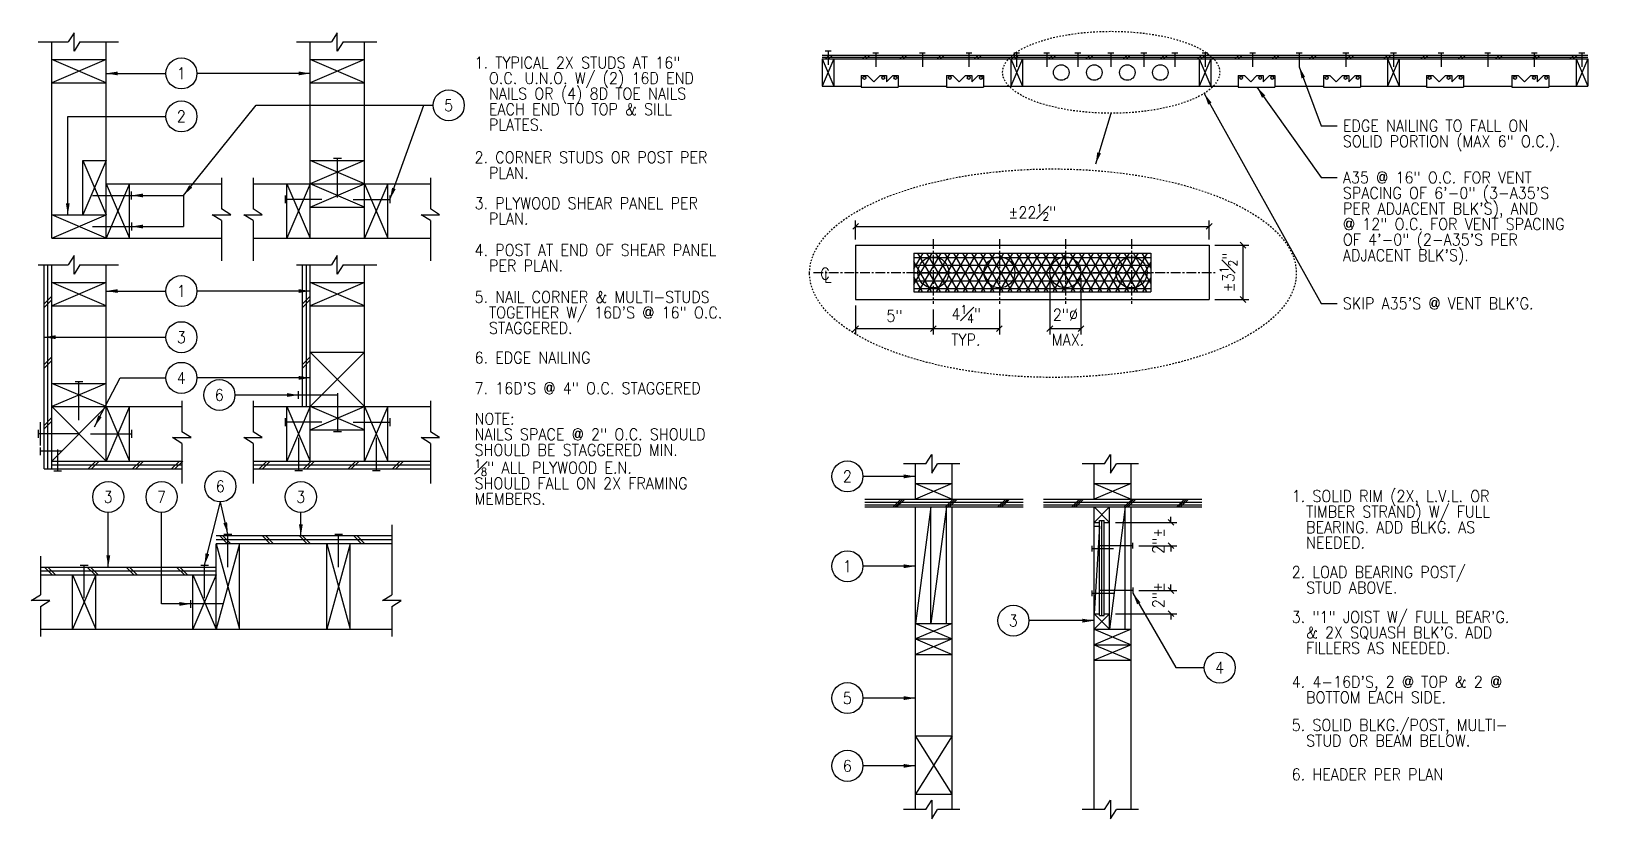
# Model space of a CAD drawing. Header units: inches. Extents: x 3 to 1706, y 9 to 286.
# Drawn here: x 168.3 to 269.1, y 44 to 94.7 of the extents above; entities that cross this region are included whole.
import ezdxf
from ezdxf.enums import TextEntityAlignment as Align

# ---------------------------------------------------------------- set-up
doc = ezdxf.new("R2010")
doc.units = ezdxf.units.IN
doc.header["$LTSCALE"] = 0.5
doc.header["$MEASUREMENT"] = 0
doc.linetypes.add('CENTER', pattern=[2, 1.25, -0.25, 0.25, -0.25])
doc.linetypes.add('HIDDEN2', pattern=[0.1875, 0.125, -0.0625])
for name, color, linetype in [('A-ANNO-DIMS', 7, 'Continuous'), ('A-ANNO-NOTE', 7, 'Continuous'), ('A-ANNO-NOTE-FINE', 8, 'Continuous'), ('A-ANNO-SYMB', 7, 'Continuous'), ('A-DETL-IDEN', 7, 'Continuous'), ('A-DETL-MCUT', 2, 'Continuous'), ('A-DETL-PATT', 8, 'Continuous')]:
    doc.layers.add(name, color=color, linetype=linetype)
doc.styles.add('NOTE', font='romans.shx', dxfattribs={"width": 0.9})
doc.dimstyles.new('NOTE8', dxfattribs={"dimscale": 8, "dimtxt": 0.09375, "dimasz": 0.046875, "dimexe": 0.046875, "dimexo": 0.046875, "dimgap": 0.046875, "dimtad": 1, "dimdec": 4, "dimzin": 3, "dimdsep": 46, "dimlunit": 4, "dimtxsty": 'NOTE', "dimblk": 'OBLIQUE', "dimcen": 0.046875, "dimadec": 0, "dimazin": 0, "dimtfac": 0.75, "dimtdec": 4, "dimtofl": 0, "dimtmove": 2, "dimatfit": 3, "dimldrblk": 'OBLIQUE', "dimfxl": 0, "dimfrac": 1, "dimtolj": 1, "dimtzin": 0, "dimarcsym": 0})
doc.dimstyles.new('TEXT8', dxfattribs={"dimscale": 8, "dimtxt": 0.09375, "dimasz": 0.09375, "dimexe": 0.046875, "dimexo": 0.046875, "dimgap": 0.046875, "dimtad": 0, "dimdec": 4, "dimzin": 3, "dimdsep": 46, "dimlunit": 4, "dimtxsty": 'NOTE', "dimcen": 0.046875, "dimadec": 0, "dimazin": 0, "dimtfac": 0.75, "dimtdec": 4, "dimtofl": 0, "dimtmove": 2, "dimatfit": 3, "dimfxl": 0, "dimfrac": 1, "dimtolj": 1, "dimtzin": 0, "dimarcsym": 0})

# ---------------------------------------------------------------- blocks, each defined once
blk = doc.blocks.new('_Oblique')
at = {"color": 0, "lineweight": -2}
blk.add_line((-0.5, -0.5), (0.5, 0.5), dxfattribs=at)
blk = doc.blocks.new('*D17')
at = {"layer": 'A-ANNO-DIMS', "color": 0, "lineweight": -2}
for p, q in [((244.47, 80.89), (246.65, 80.89)), ((246.28, 77.39), (246.28, 80.89)), ((244.47, 77.39), (246.65, 77.39))]:
    blk.add_line(p, q, dxfattribs=at)
at = {"layer": 'Defpoints', "color": 0}
for p in [(244.1, 80.89), (246.28, 80.89), (244.1, 77.39)]:
    blk.add_point(p, dxfattribs=at)
at = {"layer": 'A-ANNO-DIMS', "color": 0, "lineweight": -2, "xscale": 0.375, "yscale": 0.375, "zscale": 0.375}
for p, rotation in [((246.28, 80.89), 90), ((246.28, 77.39), 270)]:
    blk.add_blockref('_Oblique', p, dxfattribs=dict(at, rotation=rotation))
at = {"layer": 'A-ANNO-DIMS', "color": 0, "insert": (245.34, 79.14), "char_height": 0.75, "attachment_point": 5, "rotation": 90, "style": 'NOTE'}
blk.add_mtext('\\A1;±3{\\H0.750000x;\\S1#2;}"', dxfattribs=at)
blk = doc.blocks.new('*D18')
at = {"layer": 'A-ANNO-DIMS', "color": 0, "lineweight": -2}
for p, q in [((221.35, 81.26), (221.35, 82.47)), ((221.35, 82.1), (244.1, 82.1)), ((244.1, 81.26), (244.1, 82.47))]:
    blk.add_line(p, q, dxfattribs=at)
at = {"layer": 'Defpoints', "color": 0}
for p in [(244.1, 82.1), (221.35, 80.89), (244.1, 80.89)]:
    blk.add_point(p, dxfattribs=at)
at = {"layer": 'A-ANNO-DIMS', "color": 0, "lineweight": -2, "xscale": 0.375, "yscale": 0.375, "zscale": 0.375, "rotation": 180}
blk.add_blockref('_Oblique', (221.35, 82.1), dxfattribs=at)
at = {"layer": 'A-ANNO-DIMS', "color": 0, "lineweight": -2, "xscale": 0.375, "yscale": 0.375, "zscale": 0.375}
blk.add_blockref('_Oblique', (244.1, 82.1), dxfattribs=at)
at = {"layer": 'A-ANNO-DIMS', "color": 0, "insert": (232.72, 83), "char_height": 0.75, "attachment_point": 5, "style": 'NOTE'}
blk.add_mtext('\\A1;\\A1;±22{\\H0.7x;\\S1#2;}"', dxfattribs=at)
blk = doc.blocks.new('*D19')
at = {"layer": 'A-ANNO-DIMS', "color": 0, "lineweight": -2}
for p, q in [((221.35, 77.01), (221.35, 75.15)), ((226.35, 76.74), (226.35, 75.15)), ((221.35, 75.52), (226.35, 75.52))]:
    blk.add_line(p, q, dxfattribs=at)
at = {"layer": 'Defpoints', "color": 0}
for p in [(221.35, 77.39), (226.35, 77.12), (226.35, 75.52)]:
    blk.add_point(p, dxfattribs=at)
at = {"layer": 'A-ANNO-DIMS', "color": 0, "lineweight": -2, "xscale": 0.375, "yscale": 0.375, "zscale": 0.375, "rotation": 180}
blk.add_blockref('_Oblique', (221.35, 75.52), dxfattribs=at)
at = {"layer": 'A-ANNO-DIMS', "color": 0, "lineweight": -2, "xscale": 0.375, "yscale": 0.375, "zscale": 0.375}
blk.add_blockref('_Oblique', (226.35, 75.52), dxfattribs=at)
at = {"layer": 'A-ANNO-DIMS', "color": 0, "insert": (223.85, 76.34), "char_height": 0.75, "attachment_point": 5, "style": 'NOTE'}
blk.add_mtext('\\A1;5"', dxfattribs=at)
blk = doc.blocks.new('*D20')
at = {"layer": 'A-ANNO-DIMS', "color": 0, "lineweight": -2}
for p, q in [((226.35, 76.74), (226.35, 75.15)), ((230.6, 76.74), (230.6, 75.15)), ((226.35, 75.52), (230.6, 75.52))]:
    blk.add_line(p, q, dxfattribs=at)
at = {"layer": 'Defpoints', "color": 0}
for p in [(226.35, 77.12), (230.6, 77.12), (230.6, 75.52)]:
    blk.add_point(p, dxfattribs=at)
at = {"layer": 'A-ANNO-DIMS', "color": 0, "lineweight": -2, "xscale": 0.375, "yscale": 0.375, "zscale": 0.375, "rotation": 180}
blk.add_blockref('_Oblique', (226.35, 75.52), dxfattribs=at)
at = {"layer": 'A-ANNO-DIMS', "color": 0, "lineweight": -2, "xscale": 0.375, "yscale": 0.375, "zscale": 0.375}
blk.add_blockref('_Oblique', (230.6, 75.52), dxfattribs=at)
at = {"layer": 'A-ANNO-DIMS', "color": 0, "insert": (228.47, 76.46), "char_height": 0.75, "attachment_point": 5, "style": 'NOTE'}
blk.add_mtext('\\A1;4{\\H0.750000x;\\S1#4;}"', dxfattribs=at)
blk = doc.blocks.new('*D21')
at = {"layer": 'A-ANNO-DIMS', "color": 0, "lineweight": -2}
for p, q in [((233.85, 78.76), (233.85, 75.15)), ((235.85, 78.76), (235.85, 75.15)), ((233.85, 75.52), (235.85, 75.52))]:
    blk.add_line(p, q, dxfattribs=at)
at = {"layer": 'Defpoints', "color": 0}
for p in [(233.85, 79.14), (235.85, 79.14), (235.85, 75.52)]:
    blk.add_point(p, dxfattribs=at)
at = {"layer": 'A-ANNO-DIMS', "color": 0, "lineweight": -2, "xscale": 0.375, "yscale": 0.375, "zscale": 0.375, "rotation": 180}
blk.add_blockref('_Oblique', (233.85, 75.52), dxfattribs=at)
at = {"layer": 'A-ANNO-DIMS', "color": 0, "lineweight": -2, "xscale": 0.375, "yscale": 0.375, "zscale": 0.375}
blk.add_blockref('_Oblique', (235.85, 75.52), dxfattribs=at)
at = {"layer": 'A-ANNO-DIMS', "color": 0, "insert": (234.85, 76.41), "char_height": 0.75, "attachment_point": 5, "style": 'NOTE'}
blk.add_mtext('\\A1;2"%%C', dxfattribs=at)
blk = doc.blocks.new('*D22')
at = {"layer": 'A-ANNO-DIMS', "color": 0, "lineweight": -2}
for p, q in [((239.57, 58.66), (242.02, 58.66)), ((241.64, 58.66), (241.64, 59.04)), ((238.07, 57.16), (242.02, 57.16)), ((241.64, 57.16), (241.64, 56.79))]:
    blk.add_line(p, q, dxfattribs=at)
at = {"layer": 'Defpoints', "color": 0}
for p in [(239.2, 58.66), (241.64, 58.66), (237.7, 57.16)]:
    blk.add_point(p, dxfattribs=at)
at = {"layer": 'A-ANNO-DIMS', "color": 0, "lineweight": -2, "xscale": 0.375, "yscale": 0.375, "zscale": 0.375}
for p, rotation in [((241.64, 58.66), 270), ((241.64, 57.16), 90)]:
    blk.add_blockref('_Oblique', p, dxfattribs=dict(at, rotation=rotation))
at = {"layer": 'A-ANNO-DIMS', "color": 0, "insert": (240.83, 58.36), "char_height": 0.75, "attachment_point": 5, "rotation": 90, "style": 'NOTE'}
blk.add_mtext('\\A1;2"%%P', dxfattribs=at)
blk = doc.blocks.new('*D23')
at = {"layer": 'A-ANNO-DIMS', "color": 0, "lineweight": -2}
for p, q in [((238.07, 63.04), (242.02, 63.04)), ((241.64, 63.04), (241.64, 63.41)), ((239.57, 61.54), (242.02, 61.54)), ((241.64, 61.54), (241.64, 61.16))]:
    blk.add_line(p, q, dxfattribs=at)
at = {"layer": 'Defpoints', "color": 0}
for p in [(237.7, 63.04), (239.2, 61.54), (241.64, 61.54)]:
    blk.add_point(p, dxfattribs=at)
at = {"layer": 'A-ANNO-DIMS', "color": 0, "lineweight": -2, "xscale": 0.375, "yscale": 0.375, "zscale": 0.375}
for p, rotation in [((241.64, 63.04), 270), ((241.64, 61.54), 90)]:
    blk.add_blockref('_Oblique', p, dxfattribs=dict(at, rotation=rotation))
at = {"layer": 'A-ANNO-DIMS', "color": 0, "insert": (240.83, 61.85), "char_height": 0.75, "attachment_point": 5, "rotation": 90, "style": 'NOTE'}
blk.add_mtext('\\A1;2"%%P', dxfattribs=at)
blk = doc.blocks.new('IDEN1')
blk.add_circle((0, 0), 1.5)
at = {"style": 'NOTE', "width": 0.9}
blk.add_attdef('#', text='', height=1.12, dxfattribs=at).set_placement((-0.01, 0), align=Align.MIDDLE)

msp = doc.modelspace()

# ---------------------------------------------------------------- hatches: boundary and pattern name
at = {"layer": 'A-DETL-PATT'}
h = msp.add_hatch(dxfattribs=at)
h.set_pattern_fill('NET3', color=256, scale=4, style=0)
h.set_pattern_definition([(0, (9.3096, -0.3975), (0, 0.5), []), (60, (9.3096, -0.3975), (-0.4330127, 0.25), []), (120, (9.3096, -0.3975), (-0.4330127, -0.25), [])])
h.paths.add_polyline_path([(240.34985, 80.38676), (240.34985, 77.88676), (225.09985, 77.88676), (225.09985, 80.38676)])

# ---------------------------------------------------------------- linework, layer by layer
at = {"layer": 'A-ANNO-NOTE-FINE', "linetype": 'CENTER'}
for p, q in [((226.34985, 81.27647), (226.34985, 77.11891)), ((230.59985, 81.27647), (230.59985, 77.11891)), ((234.84985, 81.27647), (234.84985, 77.11891)), ((239.09985, 81.27647), (239.09985, 77.11891)), ((218.63342, 79.13676), (244.47922, 79.13676))]:
    msp.add_line(p, q, dxfattribs=at)
at = {"layer": 'A-ANNO-SYMB'}
for p, q in [((168.74693, 93.97588), (170.67934, 93.97588)), ((171.05651, 94.57192), (170.67934, 93.97588)), ((171.05651, 93.37985), (171.05651, 94.57192)), ((171.43367, 93.97588), (171.05651, 93.37985)), ((171.43367, 93.97588), (173.91538, 93.97588)), ((185.38017, 93.97588), (187.61796, 93.97588)), ((187.99513, 94.57192), (187.61796, 93.97588)), ((187.99513, 93.37985), (187.99513, 94.57192)), ((188.37229, 93.97588), (187.99513, 93.37985)), ((188.37229, 93.97588), (190.54861, 93.97588)), ((182.77353, 89.89533), (194.16771, 89.89533)), ((170.65543, 89.18374), (176.96737, 89.18374)), ((180.5432, 85.22523), (180.5432, 83.22784)), ((182.57534, 85.22523), (182.57534, 83.22784)), ((193.98421, 85.22523), (193.98421, 83.22784)), ((178.09368, 84.09052), (178.09368, 82.09052)), ((179.94716, 82.85067), (181.13923, 82.85067)), ((180.5432, 82.47351), (179.94716, 82.85067)), ((181.13923, 82.85067), (180.5432, 83.22784)), ((182.57534, 82.47351), (181.97931, 82.85067)), ((181.97931, 82.85067), (183.17138, 82.85067)), ((183.17138, 82.85067), (182.57534, 83.22784)), ((193.38817, 82.85067), (194.58024, 82.85067)), ((193.98421, 82.47351), (193.38817, 82.85067)), ((194.58024, 82.85067), (193.98421, 83.22784)), ((180.5432, 82.47351), (180.5432, 79.89246)), ((182.57534, 82.47351), (182.57534, 79.89246)), ((193.98421, 82.47351), (193.98421, 79.89246)), ((168.74693, 79.629), (170.67934, 79.629)), ((171.05651, 80.22503), (170.67934, 79.629)), ((171.05651, 79.03296), (171.05651, 80.22503)), ((171.43367, 79.629), (171.05651, 79.03296)), ((171.43367, 79.629), (173.91538, 79.629)), ((185.38017, 79.629), (187.61796, 79.629)), ((187.99513, 80.22503), (187.61796, 79.629)), ((187.99513, 79.03296), (187.99513, 80.22503)), ((188.37229, 79.629), (187.99513, 79.03296)), ((188.37229, 79.629), (190.54861, 79.629)), ((174.01538, 72.34704), (176.96737, 72.34704)), ((177.99814, 70.87834), (177.99814, 68.88096)), ((182.57534, 70.87834), (182.57534, 68.88096)), ((193.98421, 70.87834), (193.98421, 68.88096)), ((178.59417, 68.50379), (177.99814, 68.88096)), ((183.17138, 68.50379), (182.57534, 68.88096)), ((194.58024, 68.50379), (193.98421, 68.88096)), ((177.4021, 68.50379), (178.59417, 68.50379)), ((177.99814, 68.12662), (177.4021, 68.50379)), ((177.99814, 68.12662), (177.99814, 65.54557)), ((182.57534, 68.12662), (181.97931, 68.50379)), ((181.97931, 68.50379), (183.17138, 68.50379)), ((182.57534, 68.12662), (182.57534, 65.54557)), ((193.98421, 68.12662), (193.38817, 68.50379)), ((193.38817, 68.50379), (194.58024, 68.50379)), ((193.98421, 68.12662), (193.98421, 65.54557)), ((225.87335, 66.80945), (224.43342, 66.80945)), ((225.87335, 66.80945), (226.25051, 67.40548)), ((226.25051, 67.40548), (226.25051, 66.21341)), ((226.25051, 66.21341), (226.62768, 66.80945)), ((228.05991, 66.80945), (226.62768, 66.80945)), ((237.37335, 66.80945), (235.93342, 66.80945)), ((237.37335, 66.80945), (237.75051, 67.40548)), ((237.75051, 67.40548), (237.75051, 66.21341)), ((237.75051, 66.21341), (238.12768, 66.80945)), ((239.55991, 66.80945), (238.12768, 66.80945)), ((176.6942, 57.79254), (176.6942, 63.67676)), ((191.50795, 62.89141), (191.50795, 58.3793)), ((168.90518, 60.85761), (168.90518, 58.3793)), ((168.30915, 58.00213), (168.90518, 58.3793)), ((169.50122, 58.00213), (168.30915, 58.00213)), ((168.90518, 57.62496), (169.50122, 58.00213)), ((168.90518, 57.62496), (168.90518, 55.70283)), ((190.91192, 58.00213), (191.50795, 58.3793)), ((192.10399, 58.00213), (190.91192, 58.00213)), ((191.50795, 57.62496), (192.10399, 58.00213)), ((191.50795, 57.62496), (191.50795, 55.70283)), ((241.94708, 53.69493), (243.77721, 53.69493)), ((225.87335, 44.56036), (224.43342, 44.56036)), ((225.87335, 44.56036), (226.25051, 45.1564)), ((226.25051, 45.1564), (226.25051, 43.96433)), ((226.25051, 43.96433), (226.62768, 44.56036)), ((228.05991, 44.56036), (226.62768, 44.56036)), ((237.37335, 44.56036), (235.93342, 44.56036)), ((237.37335, 44.56036), (237.75051, 45.1564)), ((237.75051, 45.1564), (237.75051, 43.96433)), ((237.75051, 43.96433), (238.12768, 44.56036)), ((239.55991, 44.56036), (238.12768, 44.56036))]:
    msp.add_line(p, q, dxfattribs=at)
at = {"layer": 'A-DETL-IDEN', "linetype": 'HIDDEN2'}
for centre, major_axis, ratio in [((237.79216, 92.02172), (-6.98995, 0), 0.377534537), ((234.04473, 79.08839), (-15.6592, 0), 0.42869513)]:
    msp.add_ellipse(centre, major_axis=major_axis, ratio=ratio, dxfattribs=at)
at = {"layer": 'A-DETL-MCUT'}
for p, q in [((169.62485, 81.34052), (169.62485, 93.97588)), ((173.12485, 81.34052), (173.12485, 93.97588)), ((186.25809, 81.34052), (186.25809, 93.97588)), ((189.75809, 81.34052), (189.75809, 93.97588)), ((173.12485, 91.34052), (169.62485, 92.84052)), ((173.12485, 92.84052), (169.62485, 91.34052)), ((169.62485, 92.84052), (173.12485, 92.84052)), ((189.75809, 91.34052), (186.25809, 92.84052)), ((189.75809, 92.84052), (186.25809, 91.34052)), ((186.25809, 92.84052), (189.75809, 92.84052)), ((219.20786, 93.13014), (268.45786, 93.13014)), ((219.20786, 92.88014), (268.45786, 92.88014)), ((219.20786, 92.88014), (219.20786, 91.13014)), ((219.95786, 92.88014), (219.20786, 91.13014)), ((219.20786, 92.88014), (219.95786, 91.13014)), ((219.77036, 93.38014), (219.39536, 93.38014)), ((219.58286, 93.38014), (219.58286, 92.50514)), ((219.95786, 92.88014), (219.95786, 91.13014)), ((222.83286, 93.25514), (222.45786, 93.25514)), ((222.64536, 93.25514), (222.64536, 92.38014)), ((225.83286, 93.25514), (225.45786, 93.25514)), ((225.64536, 93.25514), (225.64536, 92.38014)), ((228.83286, 93.25514), (228.45786, 93.25514)), ((228.64536, 93.25514), (228.64536, 92.38014)), ((231.33286, 92.88014), (232.08286, 91.13014)), ((232.08286, 92.88014), (231.33286, 91.13014)), ((231.33286, 92.88014), (231.33286, 91.13014)), ((231.89536, 93.25514), (231.52036, 93.25514)), ((231.70786, 93.25514), (231.70786, 92.38014)), ((232.08286, 92.88014), (232.08286, 91.13014)), ((233.83286, 93.25514), (233.45786, 93.25514)), ((233.64536, 93.25514), (233.64536, 92.38014)), ((235.83286, 93.25514), (235.45786, 93.25514)), ((235.64536, 93.25514), (235.64536, 92.38014)), ((237.95786, 93.25514), (237.58286, 93.25514)), ((237.77036, 93.25514), (237.77036, 92.38014)), ((240.08286, 93.25514), (239.70786, 93.25514)), ((239.89536, 93.25514), (239.89536, 92.38014)), ((242.08286, 93.25514), (241.70786, 93.25514)), ((241.89536, 93.25514), (241.89536, 92.38014)), ((243.45786, 92.88014), (243.45786, 91.13014)), ((244.20786, 92.88014), (243.45786, 91.13014)), ((243.45786, 92.88014), (244.20786, 91.13014)), ((244.02036, 93.25514), (243.64536, 93.25514)), ((243.83286, 93.25514), (243.83286, 92.38014)), ((244.20786, 92.88014), (244.20786, 91.13014)), ((247.08286, 93.25514), (246.70786, 93.25514)), ((246.89536, 93.25514), (246.89536, 92.38014)), ((250.08286, 93.25514), (249.70786, 93.25514)), ((249.89536, 93.25514), (249.89536, 92.38014)), ((253.08286, 93.25514), (252.70786, 93.25514)), ((252.89536, 93.25514), (252.89536, 92.38014)), ((255.58286, 92.88014), (256.33286, 91.13014)), ((256.33286, 92.88014), (255.58286, 91.13014)), ((255.58286, 92.88014), (255.58286, 91.13014)), ((256.14536, 93.25514), (255.77036, 93.25514)), ((255.95786, 93.25514), (255.95786, 92.38014)), ((256.33286, 92.88014), (256.33286, 91.13014)), ((259.20786, 93.25514), (258.83286, 93.25514)), ((259.02036, 93.25514), (259.02036, 92.38014)), ((262.20786, 93.25514), (261.83286, 93.25514)), ((262.02036, 93.25514), (262.02036, 92.38014)), ((265.20786, 93.25514), (264.83286, 93.25514)), ((265.02036, 93.25514), (265.02036, 92.38014)), ((267.70786, 92.88014), (268.45786, 91.13014)), ((268.45786, 92.88014), (267.70786, 91.13014)), ((267.70786, 92.88014), (267.70786, 91.13014)), ((268.27036, 93.25514), (267.89536, 93.25514)), ((268.08286, 93.25514), (268.08286, 92.38014)), ((268.45786, 92.88014), (268.45786, 91.13014)), ((221.70786, 91.81764), (221.70786, 91.06764)), ((221.70786, 91.81764), (222.11411, 91.81764)), ((222.11411, 91.81764), (222.52036, 91.41139)), ((222.92661, 91.81764), (222.52036, 91.41139)), ((222.92661, 91.81764), (223.33286, 91.81764)), ((223.33286, 91.81764), (223.33286, 91.41139)), ((223.73911, 91.81764), (223.33286, 91.41139)), ((223.73911, 91.81764), (224.08286, 91.81764)), ((224.08286, 91.81764), (224.08286, 91.06764)), ((227.20786, 91.81764), (227.20786, 91.06764)), ((227.20786, 91.81764), (227.61411, 91.81764)), ((227.61411, 91.81764), (228.02036, 91.41139)), ((228.42661, 91.81764), (228.02036, 91.41139)), ((228.42661, 91.81764), (228.83286, 91.81764)), ((229.23911, 91.81764), (228.83286, 91.41139)), ((228.83286, 91.81764), (228.83286, 91.41139)), ((229.23911, 91.81764), (229.58286, 91.81764)), ((229.58286, 91.81764), (229.58286, 91.06764)), ((245.95786, 91.81764), (245.95786, 91.06764)), ((245.95786, 91.81764), (246.36411, 91.81764)), ((246.36411, 91.81764), (246.77036, 91.41139)), ((247.17661, 91.81764), (246.77036, 91.41139)), ((247.17661, 91.81764), (247.58286, 91.81764)), ((247.98911, 91.81764), (247.58286, 91.41139)), ((247.58286, 91.81764), (247.58286, 91.41139)), ((247.98911, 91.81764), (248.33286, 91.81764)), ((248.33286, 91.81764), (248.33286, 91.06764)), ((251.45786, 91.81764), (251.86411, 91.81764)), ((251.45786, 91.81764), (251.45786, 91.06764)), ((251.86411, 91.81764), (252.27036, 91.41139)), ((252.67661, 91.81764), (252.27036, 91.41139)), ((252.67661, 91.81764), (253.08286, 91.81764)), ((253.08286, 91.81764), (253.08286, 91.41139)), ((253.48911, 91.81764), (253.08286, 91.41139)), ((253.48911, 91.81764), (253.83286, 91.81764)), ((253.83286, 91.81764), (253.83286, 91.06764)), ((258.08286, 91.81764), (258.48911, 91.81764)), ((258.08286, 91.81764), (258.08286, 91.06764)), ((258.48911, 91.81764), (258.89536, 91.41139)), ((259.30161, 91.81764), (258.89536, 91.41139)), ((259.30161, 91.81764), (259.70786, 91.81764)), ((259.70786, 91.81764), (259.70786, 91.41139)), ((260.11411, 91.81764), (259.70786, 91.41139)), ((260.11411, 91.81764), (260.45786, 91.81764)), ((260.45786, 91.81764), (260.45786, 91.06764)), ((263.58286, 91.81764), (263.58286, 91.06764)), ((263.58286, 91.81764), (263.98911, 91.81764)), ((263.98911, 91.81764), (264.39536, 91.41139)), ((264.80161, 91.81764), (264.39536, 91.41139)), ((264.80161, 91.81764), (265.20786, 91.81764)), ((265.61411, 91.81764), (265.20786, 91.41139)), ((265.20786, 91.81764), (265.20786, 91.41139)), ((265.61411, 91.81764), (265.95786, 91.81764)), ((265.95786, 91.81764), (265.95786, 91.06764)), ((169.62485, 91.34052), (173.12485, 91.34052)), ((169.62485, 91.34052), (173.12485, 91.34052)), ((186.25809, 91.34052), (189.75809, 91.34052)), ((186.25809, 91.34052), (189.75809, 91.34052)), ((219.20786, 91.13014), (221.70786, 91.13014)), ((221.70786, 91.06764), (224.08286, 91.06764)), ((224.08286, 91.13014), (227.20786, 91.13014)), ((227.20786, 91.06764), (229.58286, 91.06764)), ((229.58286, 91.13014), (245.95786, 91.13014)), ((245.95786, 91.06764), (248.33286, 91.06764)), ((248.33286, 91.13014), (251.45786, 91.13014)), ((251.45786, 91.06764), (253.83286, 91.06764)), ((253.83286, 91.13014), (258.08286, 91.13014)), ((258.08286, 91.06764), (260.45786, 91.06764)), ((260.45786, 91.13014), (263.58286, 91.13014)), ((263.58286, 91.06764), (265.95786, 91.06764)), ((265.95786, 91.13014), (268.45786, 91.13014)), ((171.62485, 82.84052), (171.62485, 86.34052)), ((171.62485, 86.34052), (173.12485, 86.34052)), ((171.62485, 86.34052), (173.12485, 82.84052)), ((173.12485, 86.34052), (171.62485, 82.84052)), ((186.25809, 86.34052), (189.75809, 86.34052)), ((189.75809, 86.34052), (186.25809, 84.84052)), ((189.75809, 84.84052), (186.25809, 86.34052)), ((188.25809, 86.46552), (187.75809, 86.46552)), ((188.00809, 83.96552), (188.00809, 86.46552)), ((173.12485, 84.84052), (174.62485, 81.34052)), ((174.62485, 84.84052), (173.12485, 81.34052)), ((173.12485, 84.84052), (180.5432, 84.84052)), ((174.62485, 81.34052), (174.62485, 84.84052)), ((182.57534, 84.84052), (193.98421, 84.84052)), ((184.75809, 81.34052), (184.75809, 84.84052)), ((184.75809, 84.84052), (186.25809, 81.34052)), ((186.25809, 84.84052), (184.75809, 81.34052)), ((189.75809, 83.34052), (186.25809, 84.84052)), ((186.25809, 83.34052), (189.75809, 84.84052)), ((189.75809, 84.84052), (191.25809, 81.34052)), ((191.25809, 84.84052), (189.75809, 81.34052)), ((191.25809, 81.34052), (191.25809, 84.84052)), ((172.24985, 84.09052), (174.74985, 84.09052)), ((174.74985, 83.84052), (174.74985, 84.34052)), ((184.63309, 84.09052), (184.63309, 83.59052)), ((187.00809, 83.84052), (184.63309, 83.84052)), ((189.00809, 83.84052), (191.38309, 83.84052)), ((191.38309, 84.09052), (191.38309, 83.59052)), ((169.62485, 82.84052), (173.12485, 82.84052)), ((169.62485, 81.34052), (173.12485, 82.84052)), ((173.12485, 81.34052), (169.62485, 82.84052)), ((169.62485, 82.84052), (173.12485, 82.84052)), ((186.25809, 83.34052), (189.75809, 83.34052)), ((172.24985, 82.09052), (174.74985, 82.09052)), ((174.74985, 82.34052), (174.74985, 81.84052)), ((169.62485, 81.34052), (180.5432, 81.34052)), ((182.57534, 81.34052), (193.98421, 81.34052)), ((221.34985, 80.88676), (221.34985, 77.38676)), ((221.34985, 80.88676), (244.09985, 80.88676)), ((244.09985, 80.88676), (244.09985, 77.38676)), ((169.12485, 66.49364), (169.12485, 79.629)), ((169.62485, 66.49364), (169.62485, 79.629)), ((173.12485, 66.99364), (173.12485, 79.629)), ((185.75809, 70.49364), (185.75809, 79.629)), ((186.25809, 66.99364), (186.25809, 79.629)), ((189.75809, 66.99364), (189.75809, 79.629)), ((225.09985, 80.38676), (225.09985, 77.88676)), ((225.09985, 80.38676), (240.34985, 80.38676)), ((240.34985, 80.38676), (240.34985, 77.88676)), ((173.12485, 76.99364), (169.62485, 78.49364)), ((173.12485, 78.49364), (169.62485, 76.99364)), ((169.62485, 78.49364), (173.12485, 78.49364)), ((189.75809, 76.99364), (186.25809, 78.49364)), ((189.75809, 78.49364), (186.25809, 76.99364)), ((186.25809, 78.49364), (189.75809, 78.49364)), ((225.09985, 77.88676), (240.34985, 77.88676)), ((169.62485, 76.99364), (173.12485, 76.99364)), ((169.62485, 76.99364), (173.12485, 76.99364)), ((186.25809, 76.99364), (189.75809, 76.99364)), ((186.25809, 76.99364), (189.75809, 76.99364)), ((221.34985, 77.38676), (244.09985, 77.38676)), ((189.75809, 70.49364), (186.25809, 73.99364)), ((189.75809, 73.99364), (186.25809, 70.49364)), ((186.25809, 73.99364), (189.75809, 73.99364)), ((169.62485, 71.99364), (173.12485, 71.99364)), ((173.12485, 71.99364), (169.62485, 70.49364)), ((173.12485, 70.49364), (169.62485, 71.99364)), ((171.12485, 72.11864), (171.62485, 72.11864)), ((171.37485, 69.61864), (171.37485, 72.11864)), ((185.50809, 70.99364), (185.50809, 71.49364)), ((188.00809, 71.24364), (185.50809, 71.24364)), ((188.00809, 71.36864), (188.00809, 68.86864)), ((169.62485, 70.49364), (177.99814, 70.49364)), ((173.12485, 66.99364), (169.62485, 70.49364)), ((169.62485, 66.99364), (173.12485, 70.49364)), ((169.62485, 70.49364), (173.12485, 70.49364)), ((174.62485, 70.49364), (173.12485, 66.99364)), ((173.12485, 70.49364), (174.62485, 66.99364)), ((174.62485, 66.99364), (174.62485, 70.49364)), ((182.57534, 70.49364), (193.98421, 70.49364)), ((184.63309, 69.74364), (184.63309, 69.24364)), ((186.25809, 70.49364), (184.75809, 66.99364)), ((184.75809, 70.49364), (186.25809, 66.99364)), ((184.75809, 66.99364), (184.75809, 70.49364)), ((186.25809, 68.99364), (189.75809, 70.49364)), ((189.75809, 68.99364), (186.25809, 70.49364)), ((189.75809, 70.49364), (191.25809, 66.99364)), ((191.25809, 70.49364), (189.75809, 66.99364)), ((191.25809, 66.99364), (191.25809, 70.49364)), ((191.38309, 69.74364), (191.38309, 69.24364)), ((168.74985, 68.99364), (168.74985, 68.49364)), ((171.37485, 68.74364), (168.74985, 68.74364)), ((168.87485, 69.49364), (168.87485, 67.99364)), ((172.12485, 68.74364), (174.74985, 68.74364)), ((174.74985, 68.99364), (174.74985, 68.49364)), ((187.00809, 69.49364), (184.63309, 69.49364)), ((186.25809, 68.99364), (189.75809, 68.99364)), ((188.25809, 68.86864), (187.75809, 68.86864)), ((189.00809, 69.49364), (191.38309, 69.49364)), ((168.87485, 67.86864), (168.87485, 67.36864)), ((170.24985, 67.61864), (168.87485, 67.61864)), ((169.99985, 67.74364), (169.99985, 66.36864)), ((185.50809, 68.49364), (185.50809, 66.36864)), ((190.50809, 68.49364), (190.50809, 66.36864)), ((169.62485, 66.99364), (177.99814, 66.99364)), ((182.57534, 66.99364), (193.98421, 66.99364)), ((225.19614, 64.5397), (225.19614, 66.80945)), ((227.57114, 64.5397), (227.57114, 66.80945)), ((236.69614, 64.5397), (236.69614, 66.80945)), ((239.07114, 64.5397), (239.07114, 66.80945)), ((169.12485, 66.49364), (177.99814, 66.49364)), ((169.74985, 66.36864), (170.24985, 66.36864)), ((182.57534, 66.49364), (193.98421, 66.49364)), ((185.75809, 66.36864), (185.25809, 66.36864)), ((190.75809, 66.36864), (190.25809, 66.36864)), ((225.19614, 65.5397), (227.57114, 65.5397)), ((227.57114, 65.5397), (225.19614, 64.5397)), ((225.19614, 65.5397), (227.57114, 64.5397)), ((236.69614, 65.5397), (239.07114, 64.5397)), ((239.07114, 65.5397), (236.69614, 64.5397)), ((236.69614, 65.5397), (239.07114, 65.5397)), ((221.9488, 64.5397), (232.12357, 64.5397)), ((233.4488, 64.5397), (243.62357, 64.5397)), ((221.9488, 64.0397), (232.12357, 64.0397)), ((225.19614, 44.56036), (225.19614, 64.0397)), ((226.19614, 64.0397), (225.19614, 56.5397)), ((226.19614, 56.5397), (226.19614, 64.0397)), ((227.19614, 64.0397), (226.19614, 56.5397)), ((227.19614, 56.5397), (227.19614, 64.0397)), ((227.57114, 44.56036), (227.57114, 64.0397)), ((233.4488, 64.0397), (243.62357, 64.0397)), ((236.69614, 44.56036), (236.69614, 64.0397)), ((237.69614, 63.0397), (236.69614, 64.0397)), ((236.69614, 63.0397), (237.69614, 64.0397)), ((238.69614, 64.0397), (237.69614, 56.1647)), ((237.69614, 56.1647), (237.69614, 64.0397)), ((238.69614, 56.1647), (238.69614, 64.0397)), ((239.07114, 44.56036), (239.07114, 64.0397)), ((236.69614, 63.0397), (237.03989, 63.0397)), ((236.69614, 62.7897), (237.03989, 62.7897)), ((237.03989, 62.7897), (236.69614, 57.1647)), ((237.03989, 57.0397), (237.03989, 63.1647)), ((237.03989, 63.1647), (237.35239, 63.1647)), ((237.35239, 57.1647), (237.35239, 63.1647)), ((237.35239, 63.0397), (237.69614, 63.0397)), ((191.50795, 62.16754), (180.20657, 62.16754)), ((180.20657, 56.16754), (180.20657, 61.66754)), ((191.50795, 61.66754), (180.20657, 61.66754)), ((180.20657, 61.66754), (181.70657, 56.16754)), ((181.70657, 61.66754), (180.20657, 56.16754)), ((180.70657, 62.29254), (181.20657, 62.29254)), ((180.95657, 60.16754), (180.95657, 62.29254)), ((181.70657, 56.16754), (181.70657, 61.66754)), ((187.33157, 61.66754), (188.83157, 56.16754)), ((188.83157, 61.66754), (187.33157, 56.16754)), ((187.33157, 56.16754), (187.33157, 61.66754)), ((187.83157, 62.29254), (188.33157, 62.29254)), ((188.08157, 60.16754), (188.08157, 62.29254)), ((188.83157, 56.16754), (188.83157, 61.66754)), ((236.57114, 61.1647), (236.57114, 61.5397)), ((239.19614, 61.5397), (237.03989, 61.5397)), ((239.19614, 61.3522), (239.19614, 61.7272)), ((236.57114, 61.3522), (237.94614, 61.3522)), ((168.90518, 60.16754), (180.20657, 60.16754)), ((168.90518, 59.66754), (180.20657, 59.66754)), ((170.95657, 56.16754), (170.95657, 59.66754)), ((170.95657, 59.66754), (172.45657, 56.16754)), ((172.45657, 59.66754), (170.95657, 56.16754)), ((171.45657, 60.29254), (171.95657, 60.29254)), ((171.70657, 58.16754), (171.70657, 60.29254)), ((172.45657, 56.16754), (172.45657, 59.66754)), ((178.70657, 56.16754), (178.70657, 59.66754)), ((180.20657, 59.66754), (178.70657, 56.16754)), ((178.70657, 59.66754), (180.20657, 56.16754)), ((179.20657, 60.29254), (179.70657, 60.29254)), ((179.45657, 58.16754), (179.45657, 60.29254)), ((236.57114, 58.2897), (236.57114, 58.6647)), ((236.57114, 58.4772), (237.94614, 58.4772)), ((239.19614, 58.6647), (237.03989, 58.6647)), ((239.19614, 58.8522), (239.19614, 58.4772)), ((178.58157, 57.54254), (178.58157, 58.04254)), ((180.64975, 57.79254), (178.58157, 57.79254)), ((225.19614, 56.5397), (227.57114, 56.5397)), ((227.57114, 56.5397), (225.19614, 55.5397)), ((225.19614, 56.5397), (227.57114, 55.5397)), ((236.69614, 57.1647), (237.03989, 57.1647)), ((236.69614, 57.1647), (237.69614, 56.1647)), ((237.69614, 57.1647), (236.69614, 56.1647)), ((237.03989, 57.0397), (237.35239, 57.0397)), ((237.35239, 57.0397), (237.35239, 57.1647)), ((237.35239, 57.1647), (237.69614, 57.1647)), ((168.90518, 56.16754), (191.50795, 56.16754)), ((225.19614, 55.5397), (227.57114, 55.5397)), ((225.19614, 55.5397), (227.57114, 54.5397)), ((227.57114, 55.5397), (225.19614, 54.5397)), ((236.69614, 56.1647), (239.07114, 55.1647)), ((239.07114, 56.1647), (236.69614, 55.1647)), ((236.69614, 56.1647), (239.07114, 56.1647)), ((225.19614, 54.5397), (227.57114, 54.5397)), ((239.07114, 55.1647), (236.69614, 54.1647)), ((236.69614, 55.1647), (239.07114, 54.1647)), ((236.69614, 55.1647), (239.07114, 55.1647)), ((236.69614, 54.1647), (239.07114, 54.1647)), ((225.19614, 49.2897), (227.57114, 49.2897)), ((227.57114, 49.2897), (225.19614, 45.5397)), ((227.57114, 45.5397), (225.19614, 49.2897)), ((225.19614, 45.5397), (227.57114, 45.5397))]:
    msp.add_line(p, q, dxfattribs=at)
for centre, radius in [((221.91098, 91.66139), 0.09375), ((223.12973, 91.66139), 0.09375), ((223.91098, 91.66139), 0.09375), ((227.41098, 91.66139), 0.09375), ((228.62973, 91.66139), 0.09375), ((229.41098, 91.66139), 0.09375), ((234.58286, 92.00514), 0.5), ((236.70786, 92.00514), 0.5), ((238.83286, 92.00514), 0.5), ((240.95786, 92.00514), 0.5), ((246.16098, 91.66139), 0.09375), ((247.37973, 91.66139), 0.09375), ((248.16098, 91.66139), 0.09375), ((251.66098, 91.66139), 0.09375), ((252.87973, 91.66139), 0.09375), ((253.66098, 91.66139), 0.09375), ((258.28598, 91.66139), 0.09375), ((259.50473, 91.66139), 0.09375), ((260.28598, 91.66139), 0.09375), ((263.78598, 91.66139), 0.09375), ((265.00473, 91.66139), 0.09375), ((265.78598, 91.66139), 0.09375), ((226.34985, 79.13676), 1), ((230.59985, 79.13676), 1), ((234.84985, 79.13676), 1), ((239.09985, 79.13676), 1)]:
    msp.add_circle(centre, radius, dxfattribs=at)
at = {"layer": 'A-DETL-PATT'}
for p, q in [((219.20786, 93.00514), (268.45786, 93.00514)), ((219.40192, 92.88014), (219.65192, 93.13014)), ((219.61235, 92.88014), (219.86235, 93.13014)), ((221.7974, 92.88014), (222.0474, 93.13014)), ((222.00784, 92.88014), (222.25784, 93.13014)), ((224.19289, 92.88014), (224.44289, 93.13014)), ((224.40332, 92.88014), (224.65332, 93.13014)), ((226.58837, 92.88014), (226.83837, 93.13014)), ((226.7988, 92.88014), (227.0488, 93.13014)), ((228.98385, 92.88014), (229.23385, 93.13014)), ((229.19429, 92.88014), (229.44429, 93.13014)), ((231.37934, 92.88014), (231.62934, 93.13014)), ((231.58977, 92.88014), (231.83977, 93.13014)), ((233.77482, 92.88014), (234.02482, 93.13014)), ((233.98526, 92.88014), (234.23526, 93.13014)), ((236.1703, 92.88014), (236.4203, 93.13014)), ((236.38074, 92.88014), (236.63074, 93.13014)), ((238.56579, 92.88014), (238.81579, 93.13014)), ((238.77622, 92.88014), (239.02622, 93.13014)), ((240.96127, 92.88014), (241.21127, 93.13014)), ((241.17171, 92.88014), (241.42171, 93.13014)), ((243.35675, 92.88014), (243.60675, 93.13014)), ((243.56719, 92.88014), (243.81719, 93.13014)), ((245.75224, 92.88014), (246.00224, 93.13014)), ((245.96267, 92.88014), (246.21267, 93.13014)), ((248.14772, 92.88014), (248.39772, 93.13014)), ((248.35816, 92.88014), (248.60816, 93.13014)), ((250.5432, 92.88014), (250.7932, 93.13014)), ((250.75364, 92.88014), (251.00364, 93.13014)), ((252.93869, 92.88014), (253.18869, 93.13014)), ((253.14912, 92.88014), (253.39912, 93.13014)), ((255.33417, 92.88014), (255.58417, 93.13014)), ((255.54461, 92.88014), (255.79461, 93.13014)), ((257.72965, 92.88014), (257.97965, 93.13014)), ((257.94009, 92.88014), (258.19009, 93.13014)), ((260.12514, 92.88014), (260.37514, 93.13014)), ((260.33557, 92.88014), (260.58557, 93.13014)), ((262.52062, 92.88014), (262.77062, 93.13014)), ((262.73106, 92.88014), (262.98106, 93.13014)), ((264.91611, 92.88014), (265.16611, 93.13014)), ((265.12654, 92.88014), (265.37654, 93.13014)), ((267.31159, 92.88014), (267.56159, 93.13014)), ((267.52202, 92.88014), (267.77202, 93.13014)), ((169.37485, 66.49364), (169.37485, 79.629)), ((186.00809, 70.49364), (186.00809, 79.629)), ((169.12485, 77.10503), (169.62485, 77.60503)), ((169.12485, 76.87136), (169.62485, 77.37136)), ((185.75809, 77.10503), (186.25809, 77.60503)), ((185.75809, 76.88562), (186.25809, 77.38562)), ((169.12485, 73.19781), (169.62485, 73.69781)), ((185.75809, 73.19781), (186.25809, 73.69781)), ((169.12485, 72.96414), (169.62485, 73.46414)), ((185.75809, 72.9784), (186.25809, 73.4784)), ((169.12485, 69.29058), (169.62485, 69.79058)), ((169.12485, 69.05692), (169.62485, 69.55692)), ((169.62485, 66.74364), (177.99814, 66.74364)), ((172.46607, 66.99364), (171.96607, 66.49364)), ((172.67442, 66.99364), (172.17442, 66.49364)), ((175.3265, 66.99364), (174.8265, 66.49364)), ((175.53485, 66.99364), (175.03485, 66.49364)), ((177.83916, 66.99364), (177.33916, 66.49364)), ((178.04751, 66.99364), (177.54751, 66.49364)), ((182.57534, 66.74364), (193.98421, 66.74364)), ((183.46613, 66.99364), (182.96613, 66.49364)), ((183.67448, 66.99364), (183.17448, 66.49364)), ((186.32656, 66.99364), (185.82656, 66.49364)), ((186.53491, 66.99364), (186.03491, 66.49364)), ((189.18699, 66.99364), (188.68699, 66.49364)), ((189.39534, 66.99364), (188.89534, 66.49364)), ((192.04743, 66.99364), (191.54743, 66.49364)), ((192.25577, 66.99364), (191.75577, 66.49364)), ((224.2595, 64.5397), (223.7595, 64.0397)), ((224.3845, 64.5397), (223.8845, 64.0397)), ((224.5095, 64.5397), (224.0095, 64.0397)), ((227.6345, 64.5397), (227.1345, 64.0397)), ((227.7595, 64.5397), (227.2595, 64.0397)), ((227.8845, 64.5397), (227.3845, 64.0397)), ((231.0095, 64.5397), (230.5095, 64.0397)), ((231.1345, 64.5397), (230.6345, 64.0397)), ((231.2595, 64.5397), (230.7595, 64.0397)), ((235.7595, 64.5397), (235.2595, 64.0397)), ((235.8845, 64.5397), (235.3845, 64.0397)), ((236.0095, 64.5397), (235.5095, 64.0397)), ((239.1345, 64.5397), (238.6345, 64.0397)), ((239.2595, 64.5397), (238.7595, 64.0397)), ((239.3845, 64.5397), (238.8845, 64.0397)), ((242.5095, 64.5397), (242.0095, 64.0397)), ((242.6345, 64.5397), (242.1345, 64.0397)), ((242.7595, 64.5397), (242.2595, 64.0397)), ((221.9488, 64.3522), (232.12357, 64.3522)), ((221.9488, 64.1647), (232.12357, 64.1647)), ((233.4488, 64.3522), (243.62357, 64.3522)), ((233.4488, 64.1647), (243.62357, 64.1647)), ((237.19614, 57.0397), (237.19614, 63.1647)), ((191.50795, 61.91754), (180.20657, 61.91754)), ((180.93424, 61.66754), (180.43424, 62.16754)), ((181.14259, 61.66754), (180.64259, 62.16754)), ((183.68424, 61.66754), (183.18424, 62.16754)), ((183.89259, 61.66754), (183.39259, 62.16754)), ((186.05924, 61.66754), (185.55924, 62.16754)), ((186.26759, 61.66754), (185.76759, 62.16754)), ((189.55924, 61.66754), (189.05924, 62.16754)), ((189.76759, 61.66754), (189.26759, 62.16754)), ((168.90518, 59.91754), (180.20657, 59.91754)), ((169.65746, 59.66754), (169.15746, 60.16754)), ((169.86581, 59.66754), (169.36581, 60.16754)), ((172.40746, 59.66754), (171.90746, 60.16754)), ((172.61581, 59.66754), (172.11581, 60.16754)), ((174.90746, 59.66754), (174.40746, 60.16754)), ((175.11581, 59.66754), (174.61581, 60.16754)), ((178.15746, 59.66754), (177.65746, 60.16754)), ((178.36581, 59.66754), (177.86581, 60.16754))]:
    msp.add_line(p, q, dxfattribs=at)

# ---------------------------------------------------------------- block references
at = {"layer": 'A-ANNO-SYMB', "xscale": 0.6666666666666666, "yscale": 0.6666666666666666, "zscale": 0.6666666666666666}
for p, values in [((177.96737, 91.94873), {'#': '1'}), ((195.16771, 89.89533), {'#': '5'}), ((177.96737, 89.18374), {'#': '2'}), ((177.96737, 77.93781), {'#': '1'}), ((177.96737, 74.96463), {'#': '3'}), ((177.96737, 72.34704), {'#': '4'}), ((180.41197, 71.24364), {'#': '6'}), ((220.8237, 66.00338), {'#': '2'}), ((173.26087, 64.67676), {'#': '3'}), ((176.6942, 64.67676), {'#': '7'}), ((180.47352, 65.36144), {'#': '6'}), ((185.6536, 64.67676), {'#': '3'}), ((220.8237, 60.21861), {'#': '1'}), ((231.49983, 56.71485), {'#': '3'}), ((244.77721, 53.69493), {'#': '4'}), ((220.8237, 51.72805), {'#': '5'}), ((220.8237, 47.36614), {'#': '6'})]:
    msp.add_blockref('IDEN1', p, dxfattribs=at).add_auto_attribs(values)

# ---------------------------------------------------------------- texts
at = {"layer": 'A-ANNO-DIMS', "char_height": 0.75, "attachment_point": 1, "style": 'NOTE'}
for s, insert, width in [('TYP.', (227.50371, 75.17556), 2.3944693), ('MAX.', (233.97573, 75.17556), 2.375)]:
    msp.add_mtext(s, dxfattribs=dict(at, insert=insert, width=width))
at = {"layer": 'A-ANNO-NOTE', "char_height": 0.75, "width": 19.5, "attachment_point": 1, "line_spacing_factor": 0.8, "style": 'NOTE'}
for s, insert in [('1. TYPICAL 2X STUDS AT 16"\\P  O.C. U.N.O. W/ (2) 16D END\\P  NAILS OR (4) 8D TOE NAILS\\P  EACH END TO TOP & SILL\\P  PLATES.', (196.82942, 93.01874)), ('2. CORNER STUDS OR POST PER\\P  PLAN.', (196.82942, 86.91995)), ('3. PLYWOOD SHEAR PANEL PER\\P  PLAN.', (196.82942, 83.96585)), ('4. POST AT END OF SHEAR PANEL\\P  PER PLAN.', (196.82942, 80.94822)), ('5. NAIL CORNER & MULTI-STUDS\\P  TOGETHER W/ 16D\'S @ 16" O.C.\\P  STAGGERED.', (196.82942, 77.93059)), ('6. EDGE NAILING', (196.82942, 74.02355)), ('7. 16D\'S @ 4" O.C. STAGGERED', (196.82942, 72.05415)), ('\\A1;NOTE:\\PNAILS SPACE @ 2" O.C. SHOULD\\PSHOULD BE STAGGERED MIN.\\P{\\H0.7x;\\S1#8;}" ALL PLYWOOD E.N.\\PSHOULD FALL ON 2X FRAMING\\PMEMBERS.', (196.82942, 70.08475)), ('1. SOLID RIM (2X, L.V.L. OR\\P  TIMBER STRAND) W/ FULL\\P  BEARING. ADD BLKG. AS\\P  NEEDED.', (249.4129, 65.10891)), ('2. LOAD BEARING POST/\\P  STUD ABOVE.', (249.4129, 60.21864)), ('3. "1" JOIST W/ FULL BEAR\'G.\\P  & 2X SQUASH BLK\'G. ADD\\P  FILLERS AS NEEDED.', (249.4129, 57.32731)), ("4. 4-16D'S, 2 @ TOP & 2 @\\P  BOTTOM EACH SIDE.", (249.4129, 53.15095)), ('5. SOLID BLKG./POST, MULTI-\\P  STUD OR BEAM BELOW.', (249.4129, 50.36671)), ('6. HEADER PER PLAN', (249.4129, 47.18982))]:
    msp.add_mtext(s, dxfattribs=dict(at, insert=insert))
at = {"layer": 'A-ANNO-NOTE', "char_height": 0.75, "attachment_point": 1, "line_spacing_factor": 0.8, "style": 'NOTE'}
for s, insert in [('EDGE NAILING TO FALL ON\\PSOLID PORTION (MAX 6" O.C.).', (252.70605, 88.95049)), ('A35 @ 16" O.C. FOR VENT\\PSPACING OF 6\'-0" (3-A35\'S\\PPER ADJACENT BLK\'S), AND\\P@ 12" O.C. FOR VENT SPACING\\POF 4\'-0" (2-A35\'S PER\\PADJACENT BLK\'S).', (252.70605, 85.6226)), ("SKIP A35'S @ VENT BLK'G.", (252.70605, 77.51324))]:
    msp.add_mtext(s, dxfattribs=dict(at, insert=insert))
at = {"layer": 'A-ANNO-NOTE', "char_height": 0.75, "attachment_point": 1, "style": 'NOTE'}
for s, insert, width in [('C', (219.07456, 79.42831), 0.5662487), ('L', (219.31607, 79.23525), 0.6215685)]:
    msp.add_mtext(s, dxfattribs=dict(at, insert=insert, width=width))

# ---------------------------------------------------------------- dimensions: what is measured, and where the dimension line sits
at = {"layer": 'A-ANNO-DIMS'}
dim = msp.add_linear_dim(base=(244.09985, 82.09849), p1=(221.34985, 80.88676), p2=(244.09985, 80.88676), text='\\A1;±22{\\H0.7x;\\S1#2;}"', dimstyle='NOTE8', dxfattribs=at)
dim.commit()
dim.dimension.update_dxf_attribs({"geometry": '*D18', "text_midpoint": (232.72485, 82.99849)})
dim = msp.add_linear_dim(base=(246.27724, 80.88676), p1=(244.09985, 77.38676), p2=(244.09985, 80.88676), angle=90, text='±<>', dimstyle='NOTE8', dxfattribs=at)
dim.commit()
dim.dimension.update_dxf_attribs({"geometry": '*D17', "text_midpoint": (245.33974, 79.13676)})
dim = msp.add_linear_dim(base=(235.84985, 75.5231), p1=(233.84985, 79.13676), p2=(235.84985, 79.13676), text='<>%%C', dimstyle='NOTE8', dxfattribs=at)
dim.commit()
dim.dimension.update_dxf_attribs({"geometry": '*D21', "text_midpoint": (234.84985, 76.40586), "dimtype": 160})
for base, p1, p2, picture, middle in [((226.34985, 75.5231), (221.34985, 77.38676), (226.34985, 77.11891), '*D19', (223.84985, 76.34453)), ((230.59985, 75.5231), (226.34985, 77.11891), (230.59985, 77.11891), '*D20', (228.47485, 76.4606))]:
    dim = msp.add_linear_dim(base=base, p1=p1, p2=p2, dimstyle='NOTE8', dxfattribs=at)
    dim.commit()
    dim.dimension.update_dxf_attribs({"geometry": picture, "text_midpoint": middle})
for base, p1, p2, angle, picture, middle in [((241.64427, 61.5397), (237.69614, 63.0397), (239.19614, 61.5397), 270, '*D23', (240.83347, 61.84584)), ((241.64427, 58.6647), (237.69614, 57.1647), (239.19614, 58.6647), 90, '*D22', (240.83347, 58.35856))]:
    dim = msp.add_linear_dim(base=base, p1=p1, p2=p2, angle=angle, text='2"%%P', dimstyle='NOTE8', dxfattribs=at)
    dim.commit()
    dim.dimension.update_dxf_attribs({"geometry": picture, "text_midpoint": middle, "dimtype": 160})

# ---------------------------------------------------------------- leaders
at = {"layer": 'A-ANNO-NOTE', "annotation_type": 0, "has_hookline": 1, "hookline_direction": 0}
for points, text_width in [([(249.89536, 92.38014), (251.3021, 88.57549), (252.33105, 88.57549)], 15.87857), ([(247.17146, 91.06764), (251.3021, 85.2476), (252.33105, 85.2476)], 16.39286), ([(243.7809, 90.66079), (251.3021, 77.13824), (252.33105, 77.13824)], 14.04643)]:
    msp.add_leader(points, dimstyle='TEXT8', override={"dimgap": 0.046875, "dimtad": 0}, dxfattribs=dict(at, text_width=text_width))
at = {"layer": 'A-ANNO-SYMB'}
for points in [[(173.12485, 91.94873), (176.96737, 91.94873)], [(186.25809, 91.94873), (178.96737, 91.94873)], [(178.09368, 84.09052), (182.77353, 89.89533)], [(191.38309, 83.84052), (193.56518, 89.89533)], [(170.65543, 82.84052), (170.65543, 89.18374)], [(174.74985, 84.09052), (178.09368, 84.09052)], [(174.74985, 82.09052), (178.09368, 82.09052)], [(173.12485, 77.93781), (176.96737, 77.93781)], [(186.25809, 77.93781), (178.96737, 77.93781)], [(169.12485, 74.96463), (176.96737, 74.96463)], [(172.37663, 69.20414), (174.01538, 72.34704)], [(186.25809, 72.34704), (178.96737, 72.34704)], [(185.50809, 71.24364), (181.41197, 71.24364)], [(225.19614, 66.00338), (221.8237, 66.00338)], [(173.26087, 60.16754), (173.26087, 63.67676)], [(179.45657, 60.29254), (180.47352, 64.36144)], [(180.95657, 62.29254), (180.47352, 64.36144)], [(185.6536, 62.16754), (185.6536, 63.67676)], [(225.19614, 60.21861), (221.8237, 60.21861)], [(239.19614, 58.4772), (241.94708, 53.69493)], [(178.58157, 57.79254), (176.6942, 57.79254)], [(236.69614, 56.71485), (232.49983, 56.71485)], [(225.19614, 51.72805), (221.8237, 51.72805)], [(225.19614, 47.36614), (221.8237, 47.36614)]]:
    msp.add_leader(points, dimstyle='TEXT8', dxfattribs=at)
at = {"layer": 'A-DETL-IDEN'}
msp.add_leader([(236.7979, 86.12177), (237.79216, 89.38278)], dimstyle='TEXT8', dxfattribs=at)

doc.saveas('drawing.dxf')
